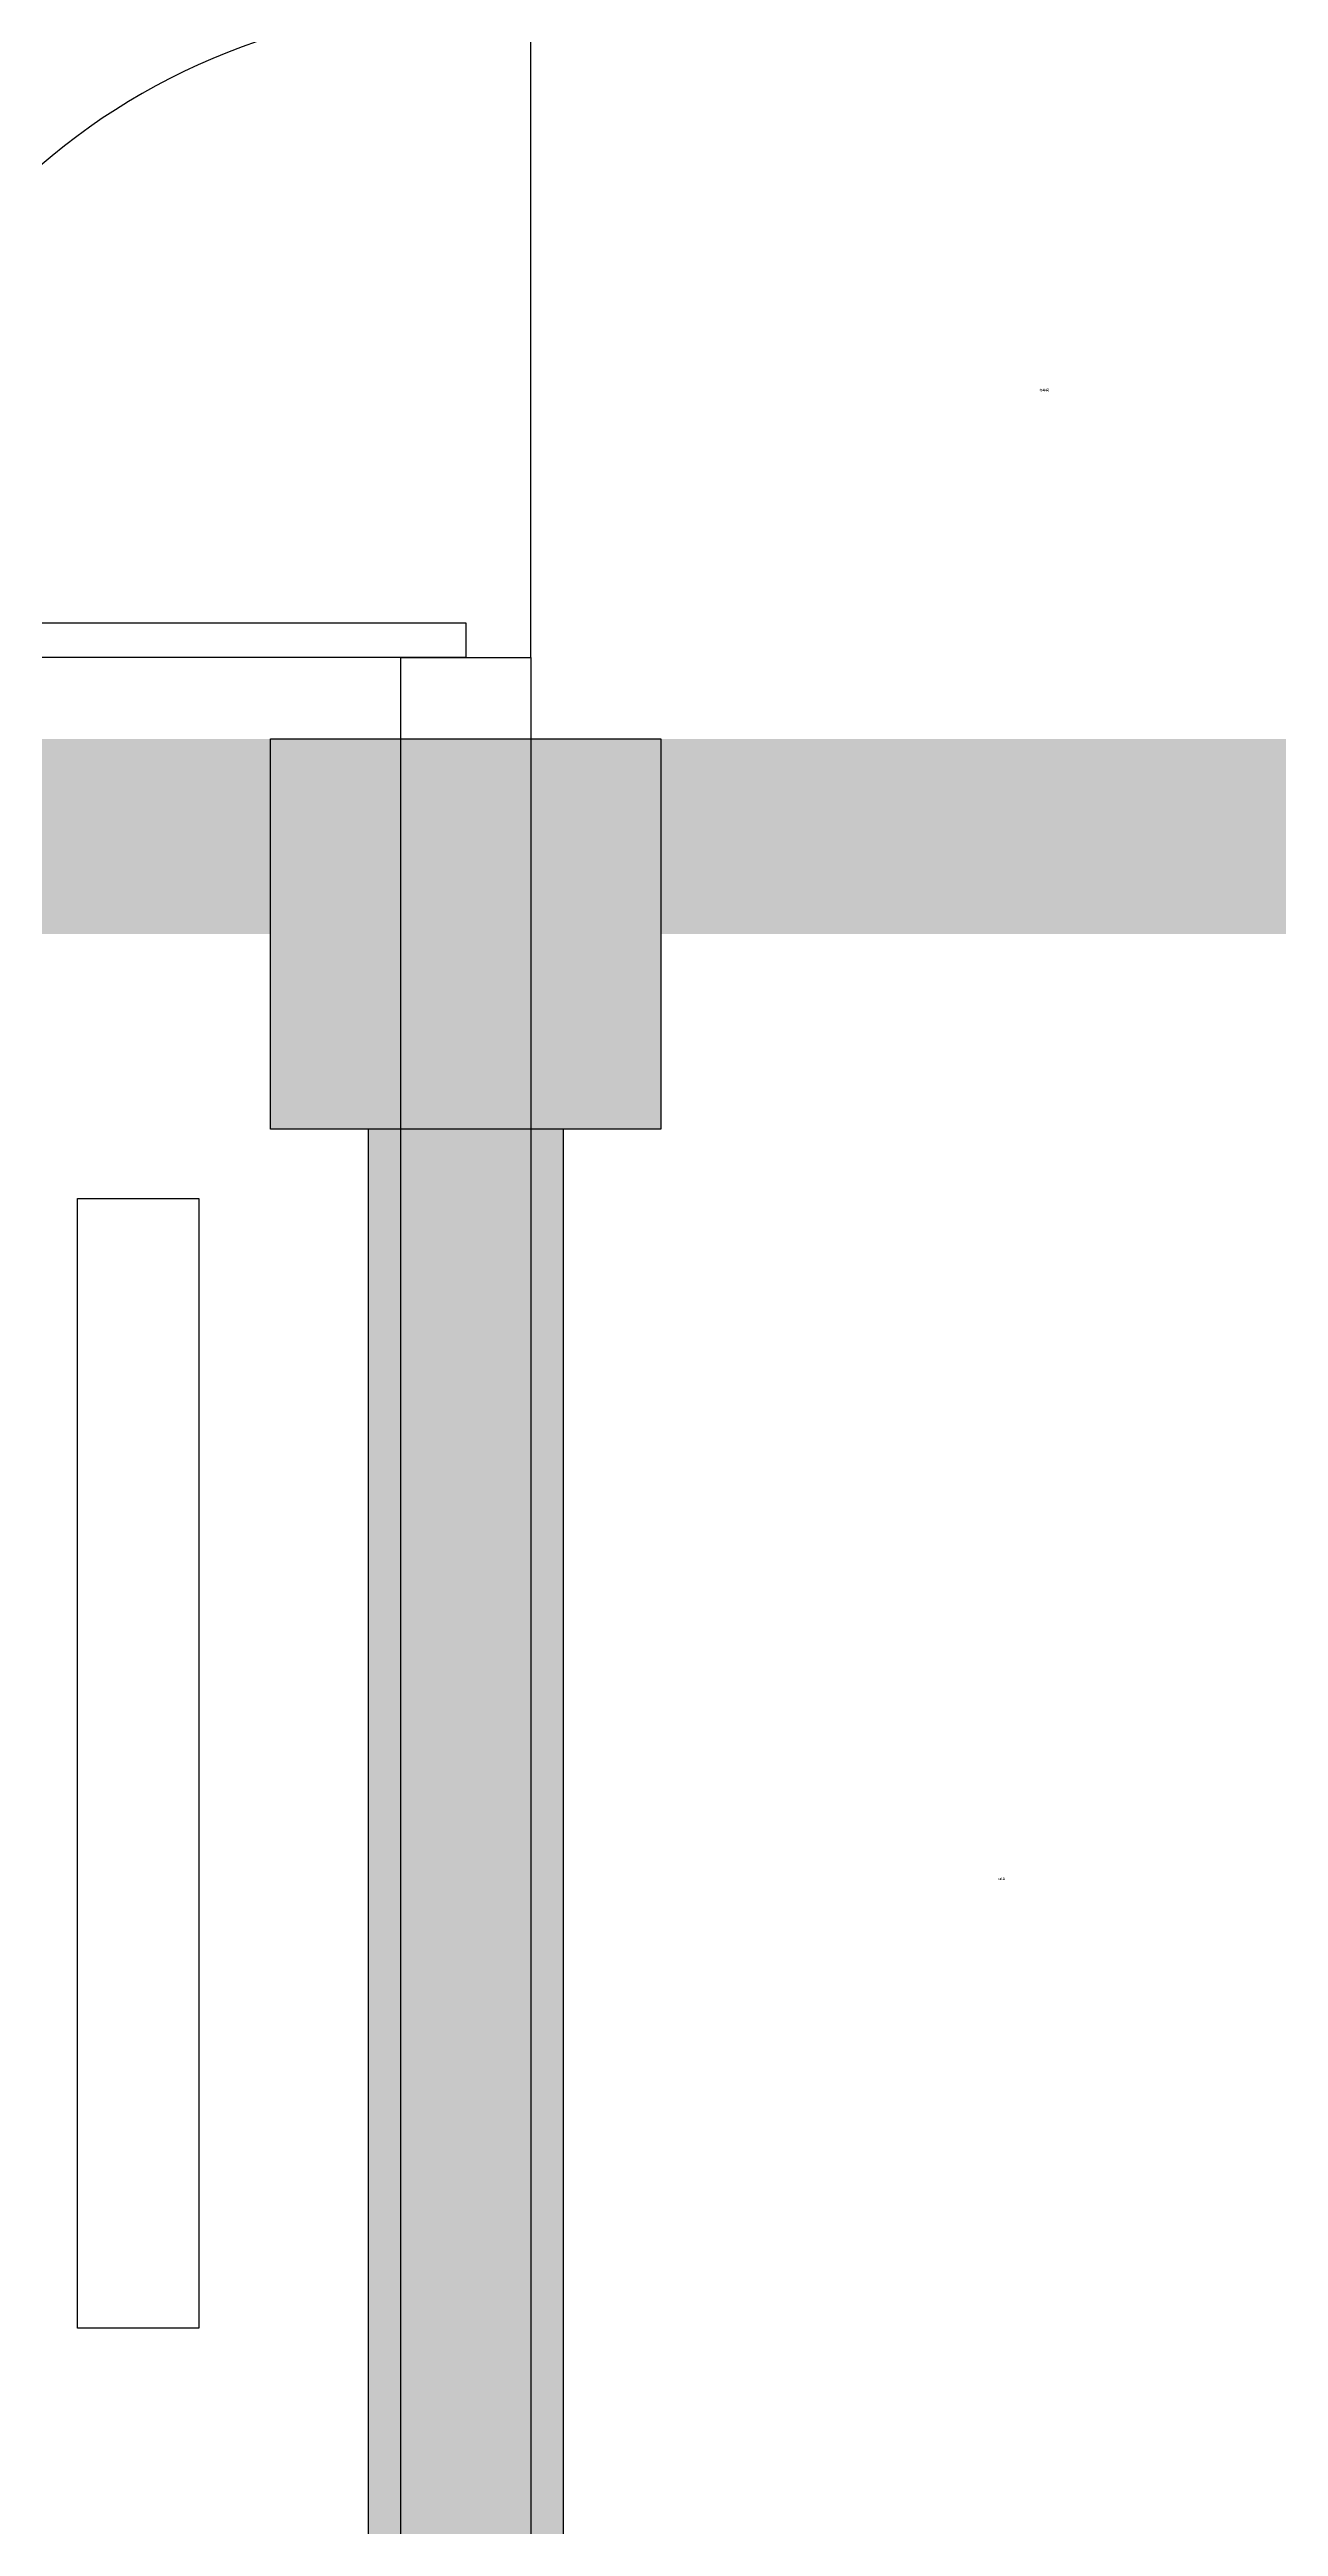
# Model space of a CAD drawing. Header units: centimetres. Extents: x 8510 to 16419, y -974 to 2536.
# Drawn here: x 12126.6 to 12315.6, y 934.8 to 1315.6 of the extents above; entities that cross this region are included whole.
import ezdxf

# ---------------------------------------------------------------- set-up
doc = ezdxf.new("R2010")
doc.units = ezdxf.units.CM
for name, color, linetype in [('AXIS', 3, 'Continuous'), ('楼梯', 6, 'Continuous'), ('灰', 8, 'Continuous'), ('轴线', 1, 'Continuous')]:
    doc.layers.add(name, color=color, linetype=linetype)
doc.styles.add('文3.5', font='', dxfattribs={"height": 3.5})
doc.styles.get('文3.5').set_extended_font_data('PMingLiU')

# ---------------------------------------------------------------- blocks, each defined once
blk = doc.blocks.new('1')
at = {"layer": '楼梯'}
blk.add_lwpolyline([(3442.8, 18714.9), (2692.8, 18714.9), (2692.8, 18754.9), (3442.8, 18754.9)], close=True, dxfattribs=at)
blk.add_arc((3442.8, 18714.9), 750, 90, 180, dxfattribs=at)

msp = doc.modelspace()

# ---------------------------------------------------------------- hatches: boundary and pattern name
at = {"layer": '灰'}
h = msp.add_hatch(dxfattribs=at)
h.set_pattern_fill('NET', scale=20, style=0)
h.set_pattern_definition([(0, (-30424.803, -1596.86), (0, 63.5), []), (90, (-30424.803, -1596.86), (-63.5, 4e-15), [])])
h.paths.add_polyline_path([(12180.58, 1762.13), (12160.58, 1762.13), (12160.58, 1822.13), (12060.58, 1822.13), (11900.58, 1822.13), (11900.58, 1621.63), (12032.08, 1621.63), (12032.08, 1631.63), (12044.08, 1631.63), (12044.08, 1621.63), (12103.35, 1621.63), (12103.41, 1561.63), (12180.58, 1561.63)])
h.paths.add_polyline_path([(12190.58, 1322.13), (12180.58, 1322.13), (12180.58, 1411.63), (12044.08, 1411.63), (12044.08, 1346.63), (12032.08, 1346.63), (12032.08, 1351.63), (11900.58, 1351.63), (11900.58, 1310.82, -0.371715), (11997.09, 1210.32), (11997.24, 1210.32), (11997.24, 1204.63), (12160.58, 1204.63), (12160.58, 1209.63), (12180.58, 1209.63), (12180.58, 1222.16), (12090.61, 1222.16), (12090.61, 1227.49), (12090.75, 1227.49, -0.39867)])

# ---------------------------------------------------------------- linework, layer by layer
at = {"layer": '楼梯', "color": 7}
msp.add_lwpolyline([(12130.87, 1138.96), (12149.56, 1138.96), (12149.56, 965.29), (12130.87, 965.29)], close=True, dxfattribs=at)
at = {"layer": '灰', "color": 7}
msp.add_line((12200.58, 1222.13), (12200.58, 1322.13), dxfattribs=at)
at = {"layer": '轴线', "color": 7}
for p, q in [((12180.58, 1222.13), (12180.58, 904.63)), ((12180.58, 1222.13), (12200.58, 1222.13)), ((12200.58, 1222.13), (12200.58, 904.63)), ((12175.58, 1149.63), (12175.58, 904.63)), ((12180.58, 1149.63), (12180.58, 1118.88)), ((12200.58, 1149.63), (12200.58, 1118.88)), ((12205.58, 1149.63), (12205.58, 904.63))]:
    msp.add_line(p, q, dxfattribs=at)
msp.add_lwpolyline([(12160.58, 1209.63), (12220.58, 1209.63), (12220.58, 1149.63), (12160.58, 1149.63)], close=True, dxfattribs=at)
for points in [[(12443.08, 1209.63), (11938.08, 1209.63), (12443.08, 1179.63), (11938.08, 1179.63)], [(12160.58, 1209.63), (12220.58, 1209.63), (12160.58, 1149.63), (12220.58, 1149.63)], [(12205.58, 1149.63), (12175.58, 1149.63), (12205.58, 904.63), (12175.58, 904.63)]]:
    msp.add_solid(points, dxfattribs=at)

# ---------------------------------------------------------------- block references
at = {"layer": '楼梯', "color": 7, "xscale": 0.133291679683316, "yscale": 0.1332916796847712, "zscale": 0.133291679683316}
msp.add_blockref('1', (11731.69, -1272.38), dxfattribs=at)

# ---------------------------------------------------------------- texts
at = {"layer": 'AXIS', "color": 7, "style": '文3.5'}
for s, p in [('布草间', (12278.81, 1263.08)), ('配电', (12272.54, 1034.22))]:
    msp.add_text(s, height=0.35, dxfattribs=at).set_placement(p)

doc.saveas('drawing.dxf')
